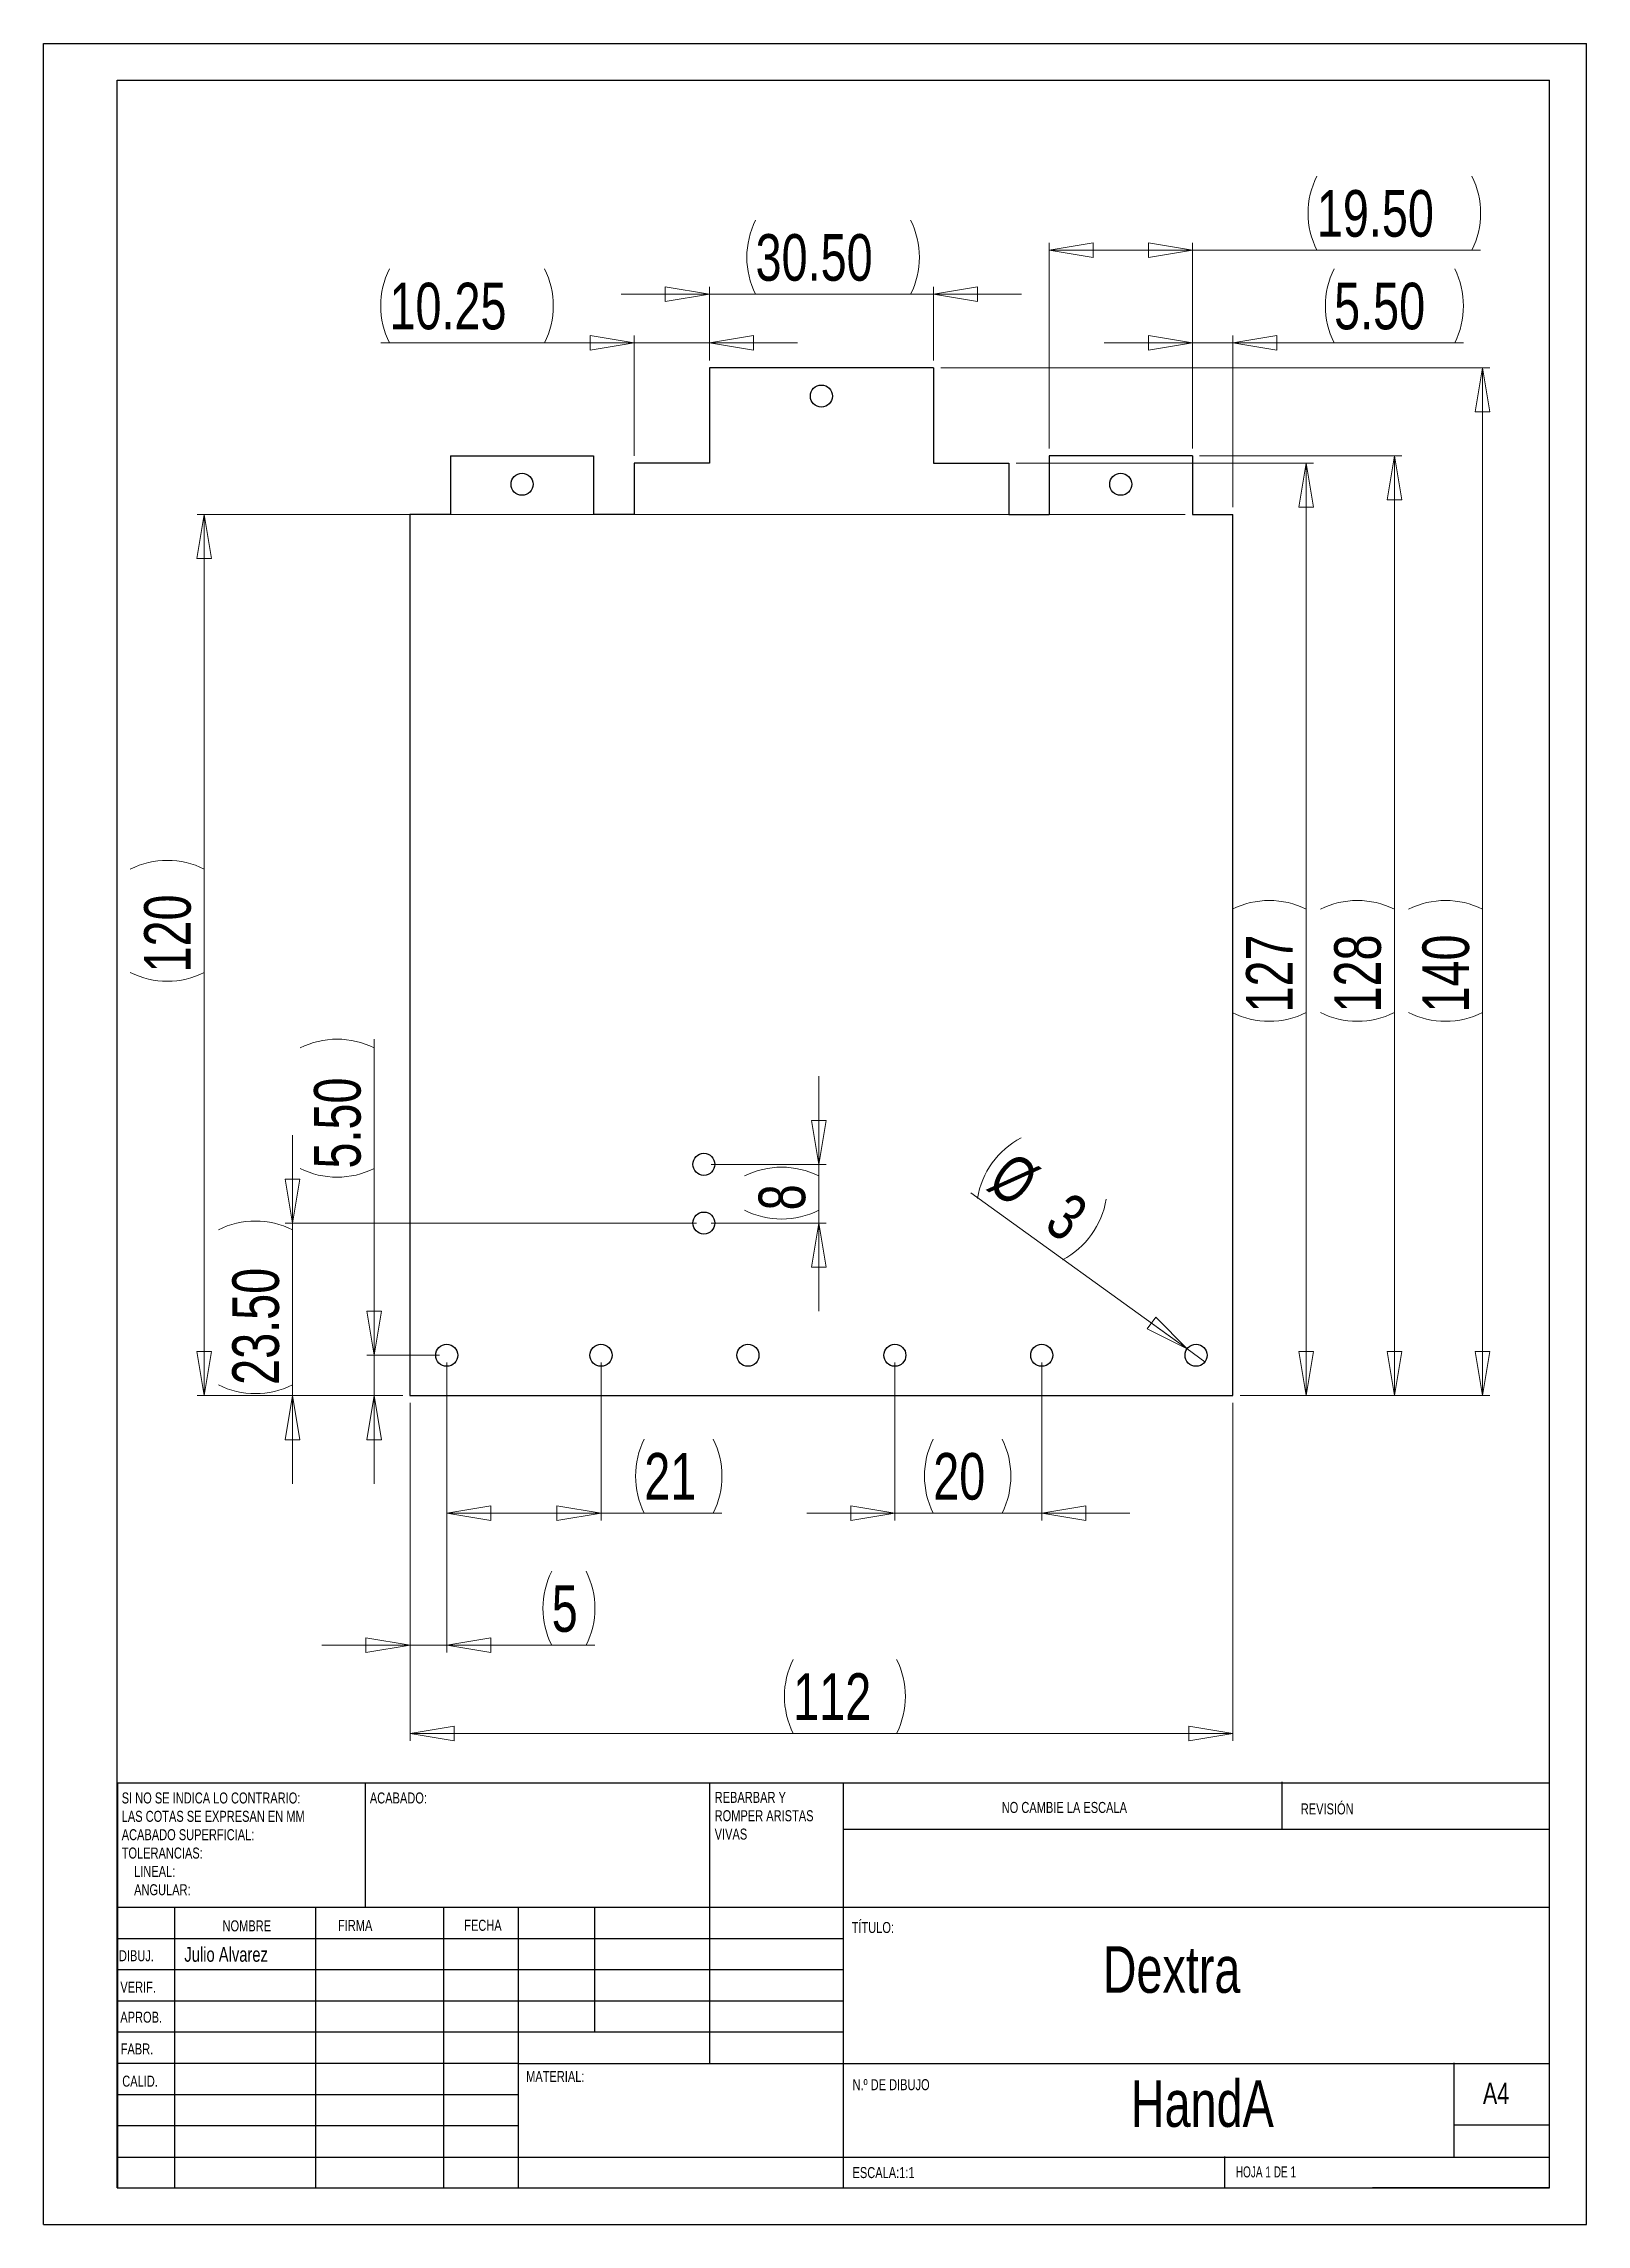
# Model space of a CAD drawing. Header units: millimetres. Extents: x 0 to 210, y 0 to 297.
import ezdxf

# ---------------------------------------------------------------- set-up
doc = ezdxf.new("R2010")
doc.units = ezdxf.units.MM
doc.layers.add('CROQUIS', color=4, linetype='Continuous')
doc.styles.add('SLDTEXTSTYLE0', font='TXT', dxfattribs={"width": 0.75})
doc.styles.add('SLDTEXTSTYLE1', font='TXT', dxfattribs={"width": 0.681818})
doc.dimstyles.new('SLDDIMSTYLE0', dxfattribs={"dimtxt": 6.35, "dimasz": 5.9944, "dimexe": 0, "dimexo": 0.0625, "dimgap": 1.5875, "dimtad": 1, "dimrnd": 1e-09, "dimzin": 12, "dimdsep": 46, "dimtxsty": 'SLDTEXTSTYLE0', "dimblk1": 'CLOSED', "dimblk2": 'CLOSED', "dimsah": 1, "dimcen": 0.09, "dimadec": 0, "dimazin": 3, "dimtfac": 1, "dimtofl": 0, "dimtmove": 0, "dimatfit": 3, "dimldrblk": 'CLOSED', "dimfxl": 0, "dimfrac": 2, "dimtolj": 1, "dimtzin": 12, "dimarcsym": 0})
doc.dimstyles.new('SLDDIMSTYLE1', dxfattribs={"dimtxt": 6.35, "dimasz": 5.9944, "dimexe": 0, "dimexo": 0.0625, "dimgap": 1.5875, "dimtad": 1, "dimrnd": 1e-09, "dimzin": 12, "dimdsep": 46, "dimtxsty": 'SLDTEXTSTYLE0', "dimblk1": 'NONE', "dimblk2": 'CLOSED', "dimsah": 1, "dimcen": 0, "dimadec": 0, "dimazin": 3, "dimtfac": 1, "dimtmove": 0, "dimatfit": 3, "dimldrblk": 'NONE', "dimfxl": 0, "dimfrac": 2, "dimtolj": 1, "dimtzin": 12, "dimarcsym": 0})
doc.dimstyles.new('SLDDIMSTYLE2', dxfattribs={"dimtxt": 6.35, "dimasz": 5.9944, "dimexe": 0, "dimexo": 0.0625, "dimgap": 1.5875, "dimtad": 1, "dimrnd": 1e-09, "dimzin": 4, "dimdsep": 46, "dimtxsty": 'SLDTEXTSTYLE0', "dimblk1": 'CLOSED', "dimblk2": 'CLOSED', "dimsah": 1, "dimcen": 0.09, "dimadec": 0, "dimazin": 1, "dimtfac": 1, "dimtmove": 0, "dimatfit": 0, "dimldrblk": 'CLOSED', "dimfxl": 0, "dimfrac": 2, "dimtolj": 1, "dimtzin": 12, "dimarcsym": 0})
doc.dimstyles.new('SLDDIMSTYLE3', dxfattribs={"dimtxt": 6.35, "dimasz": 5.9944, "dimexe": 0, "dimexo": 0.0625, "dimgap": 1.5875, "dimtad": 1, "dimrnd": 1e-09, "dimzin": 4, "dimdsep": 46, "dimtxsty": 'SLDTEXTSTYLE0', "dimblk1": 'CLOSED', "dimblk2": 'CLOSED', "dimsah": 1, "dimcen": 0.09, "dimadec": 0, "dimazin": 1, "dimtfac": 1, "dimtofl": 0, "dimtmove": 0, "dimatfit": 3, "dimldrblk": 'CLOSED', "dimfxl": 0, "dimfrac": 2, "dimtolj": 1, "dimtzin": 12, "dimarcsym": 0})
doc.dimstyles.new('SLDDIMSTYLE4', dxfattribs={"dimtxt": 6.35, "dimasz": 5.9944, "dimexe": 0, "dimexo": 0.0625, "dimgap": 1.5875, "dimtad": 1, "dimrnd": 1e-09, "dimzin": 12, "dimdsep": 46, "dimtxsty": 'SLDTEXTSTYLE0', "dimblk1": 'CLOSED', "dimblk2": 'CLOSED', "dimsah": 1, "dimcen": 0.09, "dimadec": 0, "dimazin": 3, "dimtfac": 1, "dimtmove": 0, "dimatfit": 0, "dimldrblk": 'CLOSED', "dimfxl": 0, "dimfrac": 2, "dimtolj": 1, "dimtzin": 12, "dimarcsym": 0})

# ---------------------------------------------------------------- blocks, each defined once
blk = doc.blocks.new('SW_NOTE_0')
at = {"color": 0, "linetype": 'Continuous', "lineweight": 0, "char_height": 1.5, "attachment_point": 1, "style": 'SLDTEXTSTYLE0'}
for s, insert in [('REBARBAR Y', (0, 1.93)), ('ROMPER ARISTAS', (0, -0.57)), ('VIVAS', (0, -3.07))]:
    blk.add_mtext(s, dxfattribs=dict(at, insert=insert))
blk = doc.blocks.new('SW_NOTE_1')
at = {"color": 0, "linetype": 'Continuous', "lineweight": 0, "char_height": 1.5, "attachment_point": 1, "style": 'SLDTEXTSTYLE0'}
for s, insert in [('SI NO SE INDICA LO CONTRARIO:', (0, 1.93)), ('LAS COTAS SE EXPRESAN EN MM', (0, -0.57)), ('ACABADO SUPERFICIAL:', (0, -3.07)), ('TOLERANCIAS:', (0, -5.57)), ('LINEAL:', (1.69, -8.07)), ('ANGULAR:', (1.69, -10.57))]:
    blk.add_mtext(s, dxfattribs=dict(at, insert=insert))
blk = doc.blocks.new('_CLOSED')
at = {"color": 0, "linetype": 'ByBlock', "lineweight": -2}
for p, q in [((-1, 0.166667), (0, 0)), ((-1, 0.166667), (-1, -0.166667)), ((0, 0), (-1, -0.166667)), ((0, 0), (-1, 0))]:
    blk.add_line(p, q, dxfattribs=at)
blk = doc.blocks.new('*D4')
at = {"color": 7, "linetype": 'Continuous', "lineweight": 0}
for p, q in [((122.19, 253.08), (196.94, 253.08)), ((195.95, 253.08), (195.95, 113.08)), ((162.94, 113.08), (196.94, 113.08))]:
    blk.add_line(p, q, dxfattribs=at)
for centre, start, end in [((190.91, 169.25), 63.4349, 116.5651), ((190.91, 175.34), 243.4349, 296.5651)]:
    blk.add_arc(centre, 11.27, start, end, dxfattribs=at)
at = {"color": 7, "linetype": 'Continuous', "lineweight": 0, "xscale": 5.9944, "yscale": 5.9944}
for p, rotation in [((195.95, 253.08, 0.35), 90.00000000000041), ((195.95, 113.08, 0.35), 270.0000000000004)]:
    blk.add_blockref('_CLOSED', p, dxfattribs=dict(at, rotation=rotation))
at = {"color": 7, "linetype": 'Continuous', "lineweight": 0, "insert": (187.76, 165.26, 0.35), "char_height": 6.35, "attachment_point": 1, "rotation": 90, "style": 'SLDTEXTSTYLE0'}
blk.add_mtext('140', dxfattribs=at)
blk = doc.blocks.new('*D5')
at = {"color": 7, "linetype": 'Continuous', "lineweight": 0}
for p, q in [((49.95, 112.09), (49.95, 66.09)), ((161.95, 112.09), (161.95, 66.09)), ((49.95, 67.08), (161.95, 67.08))]:
    blk.add_line(p, q, dxfattribs=at)
for centre, start, end in [((112.19, 72.12), 153.4349, 206.5651), ((106.11, 72.12), 333.4349, 26.5651)]:
    blk.add_arc(centre, 11.27, start, end, dxfattribs=at)
at = {"color": 7, "linetype": 'Continuous', "lineweight": 0, "xscale": 5.9944, "yscale": 5.9944, "rotation": 180.0000000000004}
blk.add_blockref('_CLOSED', (49.95, 67.08, 0.35), dxfattribs=at)
at = {"color": 7, "linetype": 'Continuous', "lineweight": 0, "xscale": 5.9944, "yscale": 5.9944}
blk.add_blockref('_CLOSED', (161.95, 67.08, 0.35), dxfattribs=at)
at = {"color": 7, "linetype": 'Continuous', "lineweight": 0, "insert": (102.11, 75.27, 0.35), "char_height": 6.35, "attachment_point": 1, "style": 'SLDTEXTSTYLE0'}
blk.add_mtext('112', dxfattribs=at)
blk = doc.blocks.new('*D7')
at = {"color": 7, "linetype": 'Continuous', "lineweight": 0}
for q in [(126.27, 140.72), (158.16, 117.7)]:
    blk.add_line((155.73, 119.46), q, dxfattribs=at)
for centre, start, end in [((138.42, 138.11), 117.6108, 170.7409), ((133.48, 141.67), 297.6108, 350.7409)]:
    blk.add_arc(centre, 11.38, start, end, dxfattribs=at)
at = {"color": 7, "linetype": 'Continuous', "lineweight": 0, "xscale": 5.9944, "yscale": 5.9944, "rotation": 324.1758197824556}
blk.add_blockref('_CLOSED', (155.73, 119.46, 0.35), dxfattribs=at)
at = {"color": 7, "linetype": 'Continuous', "lineweight": 0, "char_height": 6.35, "attachment_point": 1, "rotation": 324.1758, "style": 'SLDTEXTSTYLE0'}
for s, insert in [('%%c', (131.98, 146.58, 0.35)), ('3', (139.8, 141.05, 0.35))]:
    blk.add_mtext(s, dxfattribs=dict(at, insert=insert))
blk = doc.blocks.new('_NONE')
blk = doc.blocks.new('*D8')
at = {"color": 7, "linetype": 'Continuous', "lineweight": 0}
for p, q in [((90.7, 263.08), (78.71, 263.08)), ((90.7, 254.07), (90.7, 264.07)), ((121.2, 263.08), (90.7, 263.08)), ((121.2, 254.07), (121.2, 264.07)), ((121.2, 263.08), (133.19, 263.08))]:
    blk.add_line(p, q, dxfattribs=at)
for centre, start, end in [((107.07, 268.12), 153.4349, 206.5651), ((108.02, 268.12), 333.4349, 26.5651)]:
    blk.add_arc(centre, 11.27, start, end, dxfattribs=at)
at = {"color": 7, "linetype": 'Continuous', "lineweight": 0, "xscale": 5.9944, "yscale": 5.9944}
blk.add_blockref('_CLOSED', (90.7, 263.08, 0.35), dxfattribs=at)
at = {"color": 7, "linetype": 'Continuous', "lineweight": 0, "xscale": 5.9944, "yscale": 5.9944, "rotation": 180.0000000000004}
blk.add_blockref('_CLOSED', (121.2, 263.08, 0.35), dxfattribs=at)
at = {"color": 7, "linetype": 'Continuous', "lineweight": 0, "insert": (96.99, 271.27, 0.35), "char_height": 6.35, "attachment_point": 1, "style": 'SLDTEXTSTYLE0'}
blk.add_mtext('30.50', dxfattribs=at)
blk = doc.blocks.new('*D9')
at = {"color": 7, "linetype": 'Continuous', "lineweight": 0}
for p, q in [((156.45, 256.46), (144.46, 256.46)), ((156.45, 242.07), (156.45, 257.45)), ((156.45, 256.46), (161.95, 256.46)), ((161.95, 234.07), (161.95, 257.45)), ((161.95, 256.46), (193.35, 256.46))]:
    blk.add_line(p, q, dxfattribs=at)
for centre, start, end in [((185.82, 261.5), 153.4349, 206.5651), ((182.08, 261.5), 333.4349, 26.5651)]:
    blk.add_arc(centre, 11.27, start, end, dxfattribs=at)
at = {"color": 7, "linetype": 'Continuous', "lineweight": 0, "xscale": 5.9944, "yscale": 5.9944}
blk.add_blockref('_CLOSED', (156.45, 256.46, 0.35), dxfattribs=at)
at = {"color": 7, "linetype": 'Continuous', "lineweight": 0, "xscale": 5.9944, "yscale": 5.9944, "rotation": 180.0000000000004}
blk.add_blockref('_CLOSED', (161.95, 256.46, 0.35), dxfattribs=at)
at = {"color": 7, "linetype": 'Continuous', "lineweight": 0, "insert": (175.74, 264.65, 0.35), "char_height": 6.35, "attachment_point": 1, "style": 'SLDTEXTSTYLE0'}
blk.add_mtext('5.50', dxfattribs=at)
blk = doc.blocks.new('*D10')
at = {"color": 7, "linetype": 'Continuous', "lineweight": 0}
for p, q in [((136.95, 242.07), (136.95, 270.07)), ((156.45, 269.08), (136.95, 269.08)), ((156.45, 242.07), (156.45, 270.07)), ((156.45, 269.08), (195.69, 269.08))]:
    blk.add_line(p, q, dxfattribs=at)
for centre, start, end in [((183.47, 274.12), 153.4349, 206.5651), ((184.42, 274.12), 333.4349, 26.5651)]:
    blk.add_arc(centre, 11.27, start, end, dxfattribs=at)
at = {"color": 7, "linetype": 'Continuous', "lineweight": 0, "xscale": 5.9944, "yscale": 5.9944, "rotation": 180.0000000000004}
blk.add_blockref('_CLOSED', (136.95, 269.08, 0.35), dxfattribs=at)
at = {"color": 7, "linetype": 'Continuous', "lineweight": 0, "xscale": 5.9944, "yscale": 5.9944}
blk.add_blockref('_CLOSED', (156.45, 269.08, 0.35), dxfattribs=at)
at = {"color": 7, "linetype": 'Continuous', "lineweight": 0, "insert": (173.39, 277.27, 0.35), "char_height": 6.35, "attachment_point": 1, "style": 'SLDTEXTSTYLE0'}
blk.add_mtext('19.50', dxfattribs=at)
blk = doc.blocks.new('*D11')
at = {"color": 7, "linetype": 'Continuous', "lineweight": 0}
for p, q in [((80.45, 256.46), (45.96, 256.46)), ((80.45, 241.07), (80.45, 257.45)), ((90.7, 256.46), (80.45, 256.46)), ((90.7, 254.07), (90.7, 257.45)), ((90.7, 256.46), (102.69, 256.46))]:
    blk.add_line(p, q, dxfattribs=at)
for centre, start, end in [((57.23, 261.5), 153.4349, 206.5651), ((58.18, 261.5), 333.4349, 26.5651)]:
    blk.add_arc(centre, 11.27, start, end, dxfattribs=at)
at = {"color": 7, "linetype": 'Continuous', "lineweight": 0, "xscale": 5.9944, "yscale": 5.9944}
blk.add_blockref('_CLOSED', (80.45, 256.46, 0.35), dxfattribs=at)
at = {"color": 7, "linetype": 'Continuous', "lineweight": 0, "xscale": 5.9944, "yscale": 5.9944, "rotation": 180.0000000000004}
blk.add_blockref('_CLOSED', (90.7, 256.46, 0.35), dxfattribs=at)
at = {"color": 7, "linetype": 'Continuous', "lineweight": 0, "insert": (47.15, 264.65, 0.35), "char_height": 6.35, "attachment_point": 1, "style": 'SLDTEXTSTYLE0'}
blk.add_mtext('10.25', dxfattribs=at)
blk = doc.blocks.new('*D12')
at = {"color": 7, "linetype": 'Continuous', "lineweight": 0}
for p, q in [((45.07, 118.58), (45.07, 161.63)), ((53.96, 118.58), (44.08, 118.58)), ((45.07, 113.08), (45.07, 118.58)), ((48.96, 113.08), (44.08, 113.08)), ((45.07, 113.08), (45.07, 101.09))]:
    blk.add_line(p, q, dxfattribs=at)
for centre, start, end in [((40.03, 150.36), 63.4349, 116.5651), ((40.03, 154.1), 243.4349, 296.5651)]:
    blk.add_arc(centre, 11.27, start, end, dxfattribs=at)
at = {"color": 7, "linetype": 'Continuous', "lineweight": 0, "xscale": 5.9944, "yscale": 5.9944}
for p, rotation in [((45.07, 118.58, 0.35), 270.0000000000004), ((45.07, 113.08, 0.35), 90.00000000000041)]:
    blk.add_blockref('_CLOSED', p, dxfattribs=dict(at, rotation=rotation))
at = {"color": 7, "linetype": 'Continuous', "lineweight": 0, "insert": (36.88, 144.01, 0.35), "char_height": 6.35, "attachment_point": 1, "rotation": 90, "style": 'SLDTEXTSTYLE0'}
blk.add_mtext('5.50', dxfattribs=at)
blk = doc.blocks.new('*D13')
at = {"color": 7, "linetype": 'Continuous', "lineweight": 0}
for p, q in [((54.95, 117.59), (54.95, 78.09)), ((49.95, 112.09), (49.95, 78.09)), ((49.95, 79.08), (37.96, 79.08)), ((49.95, 79.08), (54.95, 79.08)), ((54.95, 79.08), (75.12, 79.08))]:
    blk.add_line(p, q, dxfattribs=at)
for centre, start, end in [((79.32, 84.12), 153.4349, 206.5651), ((63.85, 84.12), 333.4349, 26.5651)]:
    blk.add_arc(centre, 11.27, start, end, dxfattribs=at)
at = {"color": 7, "linetype": 'Continuous', "lineweight": 0, "xscale": 5.9944, "yscale": 5.9944}
blk.add_blockref('_CLOSED', (49.95, 79.08, 0.35), dxfattribs=at)
at = {"color": 7, "linetype": 'Continuous', "lineweight": 0, "xscale": 5.9944, "yscale": 5.9944, "rotation": 180.0000000000004}
blk.add_blockref('_CLOSED', (54.95, 79.08, 0.35), dxfattribs=at)
at = {"color": 7, "linetype": 'Continuous', "lineweight": 0, "insert": (69.24, 87.27, 0.35), "char_height": 6.35, "attachment_point": 1, "style": 'SLDTEXTSTYLE0'}
blk.add_mtext('5', dxfattribs=at)
blk = doc.blocks.new('*D14')
at = {"color": 7, "linetype": 'Continuous', "lineweight": 0}
for p, q in [((54.95, 117.59), (54.95, 96.09)), ((75.95, 117.59), (75.95, 96.09)), ((54.95, 97.08), (75.95, 97.08)), ((75.95, 97.08), (92.41, 97.08))]:
    blk.add_line(p, q, dxfattribs=at)
for centre, start, end in [((91.92, 102.12), 153.4349, 206.5651), ((81.14, 102.12), 333.4349, 26.5651)]:
    blk.add_arc(centre, 11.27, start, end, dxfattribs=at)
at = {"color": 7, "linetype": 'Continuous', "lineweight": 0, "xscale": 5.9944, "yscale": 5.9944, "rotation": 180.0000000000004}
blk.add_blockref('_CLOSED', (54.95, 97.08, 0.35), dxfattribs=at)
at = {"color": 7, "linetype": 'Continuous', "lineweight": 0, "xscale": 5.9944, "yscale": 5.9944}
blk.add_blockref('_CLOSED', (75.95, 97.08, 0.35), dxfattribs=at)
at = {"color": 7, "linetype": 'Continuous', "lineweight": 0, "insert": (81.84, 105.27, 0.35), "char_height": 6.35, "attachment_point": 1, "style": 'SLDTEXTSTYLE0'}
blk.add_mtext('21', dxfattribs=at)
blk = doc.blocks.new('*D15')
at = {"color": 7, "linetype": 'Continuous', "lineweight": 0}
for p, q in [((115.95, 117.59), (115.95, 96.09)), ((135.95, 117.59), (135.95, 96.09)), ((115.95, 97.08), (103.96, 97.08)), ((115.95, 97.08), (135.95, 97.08)), ((135.95, 97.08), (147.94, 97.08))]:
    blk.add_line(p, q, dxfattribs=at)
for centre, start, end in [((131.25, 102.12), 153.4349, 206.5651), ((120.47, 102.12), 333.4349, 26.5651)]:
    blk.add_arc(centre, 11.27, start, end, dxfattribs=at)
at = {"color": 7, "linetype": 'Continuous', "lineweight": 0, "xscale": 5.9944, "yscale": 5.9944}
blk.add_blockref('_CLOSED', (115.95, 97.08, 0.35), dxfattribs=at)
at = {"color": 7, "linetype": 'Continuous', "lineweight": 0, "xscale": 5.9944, "yscale": 5.9944, "rotation": 180.0000000000004}
blk.add_blockref('_CLOSED', (135.95, 97.08, 0.35), dxfattribs=at)
at = {"color": 7, "linetype": 'Continuous', "lineweight": 0, "insert": (121.17, 105.27, 0.35), "char_height": 6.35, "attachment_point": 1, "style": 'SLDTEXTSTYLE0'}
blk.add_mtext('20', dxfattribs=at)
blk = doc.blocks.new('*D16')
at = {"color": 7, "linetype": 'Continuous', "lineweight": 0}
for p, q in [((105.58, 144.58), (105.58, 156.57)), ((90.94, 144.58), (106.58, 144.58)), ((105.58, 136.58), (105.58, 144.58)), ((90.94, 136.58), (106.58, 136.58)), ((105.58, 136.58), (105.58, 124.59))]:
    blk.add_line(p, q, dxfattribs=at)
for centre, start, end in [((100.54, 132.93), 63.4349, 116.5651), ((100.54, 148.4), 243.4349, 296.5651)]:
    blk.add_arc(centre, 11.27, start, end, dxfattribs=at)
at = {"color": 7, "linetype": 'Continuous', "lineweight": 0, "xscale": 5.9944, "yscale": 5.9944}
for p, rotation in [((105.58, 144.58, 0.35), 270.0000000000004), ((105.58, 136.58, 0.35), 90.0000000000004)]:
    blk.add_blockref('_CLOSED', p, dxfattribs=dict(at, rotation=rotation))
at = {"color": 7, "linetype": 'Continuous', "lineweight": 0, "insert": (97.4, 138.32, 0.35), "char_height": 6.35, "attachment_point": 1, "rotation": 90, "style": 'SLDTEXTSTYLE0'}
blk.add_mtext('8', dxfattribs=at)
blk = doc.blocks.new('*D17')
at = {"color": 7, "linetype": 'Continuous', "lineweight": 0}
for p, q in [((33.95, 136.58), (33.95, 148.57)), ((88.96, 136.58), (32.96, 136.58)), ((33.95, 136.58), (33.95, 113.08)), ((48.96, 113.08), (32.96, 113.08)), ((33.95, 113.08), (33.95, 101.09))]:
    blk.add_line(p, q, dxfattribs=at)
for centre, start, end in [((28.91, 125.59), 63.4349, 116.5651), ((28.91, 124.63), 243.4349, 296.5651)]:
    blk.add_arc(centre, 11.27, start, end, dxfattribs=at)
at = {"color": 7, "linetype": 'Continuous', "lineweight": 0, "xscale": 5.9944, "yscale": 5.9944}
for p, rotation in [((33.95, 136.58, 0.35), 270.0000000000004), ((33.95, 113.08, 0.35), 90.00000000000041)]:
    blk.add_blockref('_CLOSED', p, dxfattribs=dict(at, rotation=rotation))
at = {"color": 7, "linetype": 'Continuous', "lineweight": 0, "insert": (25.76, 114.55, 0.35), "char_height": 6.35, "attachment_point": 1, "rotation": 90, "style": 'SLDTEXTSTYLE0'}
blk.add_mtext('23.50', dxfattribs=at)
blk = doc.blocks.new('*D18')
at = {"color": 7, "linetype": 'Continuous', "lineweight": 0}
for p, q in [((155.46, 233.08), (20.96, 233.08)), ((21.95, 113.08), (21.95, 233.08)), ((48.96, 113.08), (20.96, 113.08))]:
    blk.add_line(p, q, dxfattribs=at)
for centre, start, end in [((16.91, 174.71), 63.4349, 116.5651), ((16.91, 180.79), 243.4349, 296.5651)]:
    blk.add_arc(centre, 11.27, start, end, dxfattribs=at)
at = {"color": 7, "linetype": 'Continuous', "lineweight": 0, "xscale": 5.9944, "yscale": 5.9944}
for p, rotation in [((21.95, 233.08, 0.35), 90.0000000000004), ((21.95, 113.08, 0.35), 270.0000000000004)]:
    blk.add_blockref('_CLOSED', p, dxfattribs=dict(at, rotation=rotation))
at = {"color": 7, "linetype": 'Continuous', "lineweight": 0, "insert": (13.76, 170.71, 0.35), "char_height": 6.35, "attachment_point": 1, "rotation": 90, "style": 'SLDTEXTSTYLE0'}
blk.add_mtext('120', dxfattribs=at)
blk = doc.blocks.new('*D19')
at = {"color": 7, "linetype": 'Continuous', "lineweight": 0}
for p, q in [((157.44, 241.08), (184.94, 241.08)), ((183.95, 113.08), (183.95, 241.08)), ((162.94, 113.08), (184.94, 113.08))]:
    blk.add_line(p, q, dxfattribs=at)
for centre, start, end in [((178.91, 169.25), 63.4349, 116.5651), ((178.91, 175.34), 243.4349, 296.5651)]:
    blk.add_arc(centre, 11.27, start, end, dxfattribs=at)
at = {"color": 7, "linetype": 'Continuous', "lineweight": 0, "xscale": 5.9944, "yscale": 5.9944}
for p, rotation in [((183.95, 241.08, 0.35), 90.00000000000041), ((183.95, 113.08, 0.35), 270.0000000000004)]:
    blk.add_blockref('_CLOSED', p, dxfattribs=dict(at, rotation=rotation))
at = {"color": 7, "linetype": 'Continuous', "lineweight": 0, "insert": (175.76, 165.26, 0.35), "char_height": 6.35, "attachment_point": 1, "rotation": 90, "style": 'SLDTEXTSTYLE0'}
blk.add_mtext('128', dxfattribs=at)
blk = doc.blocks.new('*D20')
at = {"color": 7, "linetype": 'Continuous', "lineweight": 0}
for p, q in [((132.44, 240.08), (172.94, 240.08)), ((171.95, 240.08), (171.95, 113.08)), ((162.94, 113.08), (172.94, 113.08))]:
    blk.add_line(p, q, dxfattribs=at)
for centre, start, end in [((166.91, 169.25), 63.4349, 116.5651), ((166.91, 175.34), 243.4349, 296.5651)]:
    blk.add_arc(centre, 11.27, start, end, dxfattribs=at)
at = {"color": 7, "linetype": 'Continuous', "lineweight": 0, "xscale": 5.9944, "yscale": 5.9944}
for p, rotation in [((171.95, 240.08, 0.35), 90.00000000000041), ((171.95, 113.08, 0.35), 270.0000000000004)]:
    blk.add_blockref('_CLOSED', p, dxfattribs=dict(at, rotation=rotation))
at = {"color": 7, "linetype": 'Continuous', "lineweight": 0, "insert": (163.76, 165.26, 0.35), "char_height": 6.35, "attachment_point": 1, "rotation": 90, "style": 'SLDTEXTSTYLE0'}
blk.add_mtext('127', dxfattribs=at)

msp = doc.modelspace()

# ---------------------------------------------------------------- linework, layer by layer
for p, q in [((90.698, 253.082), (90.698, 240.082)), ((121.198, 253.082), (90.698, 253.082)), ((121.198, 253.082), (121.198, 240.082)), ((55.448, 241.082), (55.448, 233.082)), ((55.448, 241.082), (74.948, 241.082)), ((74.948, 241.082), (74.948, 233.082)), ((136.948, 241.082), (136.948, 233.082)), ((156.448, 241.082), (136.948, 241.082)), ((156.448, 241.082), (156.448, 233.082)), ((80.448, 240.082), (80.448, 233.082)), ((90.698, 240.082), (80.448, 240.082)), ((121.198, 240.082), (131.448, 240.082)), ((131.448, 240.082), (131.448, 233.082)), ((55.448, 233.082), (49.948, 233.082)), ((49.948, 233.082), (49.948, 113.082)), ((80.448, 233.082), (74.948, 233.082)), ((131.448, 233.082), (136.948, 233.082)), ((156.448, 233.082), (161.948, 233.082)), ((161.948, 113.082), (161.948, 233.082)), ((49.948, 113.082), (161.948, 113.082))]:
    msp.add_line(p, q)
for centre in [(105.948, 249.207), (65.198, 237.207), (146.698, 237.207), (89.948, 144.582), (89.948, 136.582), (54.948, 118.582), (75.948, 118.582), (95.948, 118.582), (115.948, 118.582), (135.948, 118.582), (156.948, 118.582)]:
    msp.add_circle(centre, 1.5)
at = {"layer": 'CROQUIS', "color": 4}
for p, q in [((0.079, 0.215), (0.079, 297.215)), ((0.079, 297.215), (210.079, 297.215)), ((210.079, 0.215), (210.079, 297.215)), ((210.079, 292.215), (210.079, 297.215)), ((10.079, 292.215), (205.079, 292.215)), ((10.079, 5.215), (10.079, 292.215)), ((205.079, 5.215), (205.079, 292.215)), ((10.111, 60.371), (205.079, 60.371)), ((10.111, 60.371), (10.111, 5.121)), ((43.911, 43.371), (43.911, 60.371)), ((90.711, 60.371), (90.711, 22.121)), ((108.911, 60.371), (108.911, 5.121)), ((168.679, 54.09), (168.679, 60.465)), ((205.079, 53.996), (108.911, 53.996)), ((205.079, 43.371), (10.111, 43.371)), ((17.911, 43.371), (17.911, 5.121)), ((37.102, 43.371), (37.102, 5.121)), ((54.51, 43.371), (54.51, 5.121)), ((64.711, 5.121), (64.711, 43.371)), ((75.111, 26.371), (75.111, 43.371)), ((108.911, 39.121), (10.111, 39.121)), ((108.911, 34.871), (10.111, 34.871)), ((108.911, 30.621), (10.111, 30.621)), ((108.911, 26.371), (10.111, 26.371)), ((64.711, 22.121), (10.111, 22.121)), ((64.711, 22.121), (205.079, 22.121)), ((192.079, 9.465), (192.079, 22.215)), ((64.711, 17.871), (10.111, 17.871)), ((64.711, 13.621), (10.111, 13.621)), ((205.079, 13.715), (192.079, 13.715)), ((10.111, 9.371), (205.079, 9.371)), ((160.879, 5.215), (160.879, 9.465)), ((10.079, 5.215), (205.079, 5.215)), ((205.079, 5.215), (180.988, 5.215)), ((0.079, 0.215), (210.079, 0.215))]:
    msp.add_line(p, q, dxfattribs=at)

# ---------------------------------------------------------------- block references
at = {"color": 7, "linetype": 'Continuous', "lineweight": 0}
for name, p in [('SW_NOTE_1', (10.704, 57.108)), ('SW_NOTE_0', (91.42, 57.19))]:
    msp.add_blockref(name, p, dxfattribs=at)

# ---------------------------------------------------------------- texts
for s, insert, char_height, attachment_point, style in [('ACABADO:', (44.482, 59.04), 1.5, 1, 'SLDTEXTSTYLE0'), ('NO CAMBIE LA ESCALA', (130.493, 57.748), 1.5, 1, 'SLDTEXTSTYLE0'), ('REVISIÓN', (171.206, 57.55), 1.5, 1, 'SLDTEXTSTYLE0'), ('NOMBRE', (24.433, 41.622), 1.5, 1, 'SLDTEXTSTYLE0'), ('FIRMA', (40.144, 41.683), 1.5, 1, 'SLDTEXTSTYLE0'), ('FECHA', (57.326, 41.697), 1.5, 1, 'SLDTEXTSTYLE0'), ('TÍTULO:', (110.067, 41.399), 1.5, 1, 'SLDTEXTSTYLE0'), ('DIBUJ.', (10.323, 37.551), 1.5, 1, 'SLDTEXTSTYLE0'), ('Julio Alvarez', (19.236, 37.981), 2, 1, 'SLDTEXTSTYLE0'), ('Dextra', (144.238, 38.104), 6.35, 1, 'SLDTEXTSTYLE0'), ('VERIF.', (10.521, 33.275), 1.5, 1, 'SLDTEXTSTYLE0'), ('APROB.', (10.513, 29.185), 1.5, 1, 'SLDTEXTSTYLE0'), ('FABR.', (10.566, 24.855), 1.5, 1, 'SLDTEXTSTYLE0'), ('MATERIAL:', (65.757, 21.107), 1.5, 1, 'SLDTEXTSTYLE0'), ('CALID.', (10.78, 20.471), 1.5, 1, 'SLDTEXTSTYLE0'), ('N.º DE DIBUJO', (110.185, 19.99), 1.5, 1, 'SLDTEXTSTYLE0'), ('HandA', (157.795, 19.847), 6.35, 2, 'SLDTEXTSTYLE0'), ('A4', (196, 19.515), 2.9104, 1, 'SLDTEXTSTYLE0'), ('ESCALA:1:1', (110.185, 8.021), 1.5, 1, 'SLDTEXTSTYLE0'), ('HOJA 1 DE 1', (162.357, 8.115), 1.5, 1, 'SLDTEXTSTYLE1')]:
    msp.add_mtext(s, dxfattribs=dict(at, insert=insert, char_height=char_height, attachment_point=attachment_point, style=style))

# ---------------------------------------------------------------- dimensions: what is measured, and where the dimension line sits
for base, p1, p2, dimstyle, picture, middle in [((136.948, 269.082), (156.448, 241.082), (136.948, 241.082), 'SLDDIMSTYLE3', '*D10', (183.948, 269.082)), ((90.698, 263.082), (121.198, 253.082), (90.698, 253.082), 'SLDDIMSTYLE2', '*D8', (107.549, 263.082)), ((80.448, 256.462), (90.698, 253.082), (80.448, 240.082), 'SLDDIMSTYLE4', '*D11', (57.708, 256.462)), ((161.948, 256.462), (156.448, 241.082), (161.948, 233.082), 'SLDDIMSTYLE2', '*D9', (183.948, 256.462)), ((54.948, 79.082), (49.948, 113.082), (54.948, 118.582), 'SLDDIMSTYLE4', '*D13', (71.584, 79.082)), ((75.948, 97.082), (54.948, 118.582), (75.948, 118.582), 'SLDDIMSTYLE0', '*D14', (86.53, 97.082)), ((135.948, 97.082), (115.948, 118.582), (135.948, 118.582), 'SLDDIMSTYLE4', '*D15', (125.862, 97.082))]:
    dim = msp.add_linear_dim(base=base, p1=p1, p2=p2, text='(<>)', dimstyle=dimstyle, dxfattribs=at)
    dim.commit()
    dim.dimension.update_dxf_attribs({"geometry": picture, "text_midpoint": middle, "dimtype": 160})
for base, p1, p2, angle, dimstyle, picture, middle in [((195.948, 113.082), (121.198, 253.082), (161.948, 113.082), 90, 'SLDDIMSTYLE0', '*D4', (195.948, 172.297)), ((183.948, 241.082), (161.948, 113.082), (156.448, 241.082), 90, 'SLDDIMSTYLE0', '*D19', (183.948, 172.297)), ((171.948, 113.082), (131.448, 240.082), (161.948, 113.082), 90, 'SLDDIMSTYLE0', '*D20', (171.948, 172.297)), ((21.948, 233.082), (49.948, 113.082), (156.448, 233.082), 90, 'SLDDIMSTYLE0', '*D18', (21.948, 177.75)), ((45.07, 118.582), (49.948, 113.082), (54.948, 118.582), 90, 'SLDDIMSTYLE2', '*D12', (45.07, 152.225)), ((105.585, 144.582), (89.948, 136.582), (89.948, 144.582), 90, 'SLDDIMSTYLE4', '*D16', (105.585, 140.662)), ((33.948, 113.082), (89.948, 136.582), (49.948, 113.082), 90, 'SLDDIMSTYLE2', '*D17', (33.948, 125.109)), ((161.948, 67.082), (49.948, 113.082), (161.948, 113.082), 0, 'SLDDIMSTYLE0', '*D5', (109.15, 67.082))]:
    dim = msp.add_linear_dim(base=base, p1=p1, p2=p2, angle=angle, text='(<>)', dimstyle=dimstyle, dxfattribs=at)
    dim.commit()
    dim.dimension.update_dxf_attribs({"geometry": picture, "text_midpoint": middle, "dimtype": 160})
dim = msp.add_diameter_dim_2p(p1=(158.164, 117.704), p2=(155.731, 119.46), text='(<>)', dimstyle='SLDDIMSTYLE1', dxfattribs=at)
dim.commit()
dim.dimension.update_dxf_attribs({"geometry": '*D7', "text_midpoint": (132.6, 136.157), "dimtype": 163})

doc.saveas('drawing.dxf')
